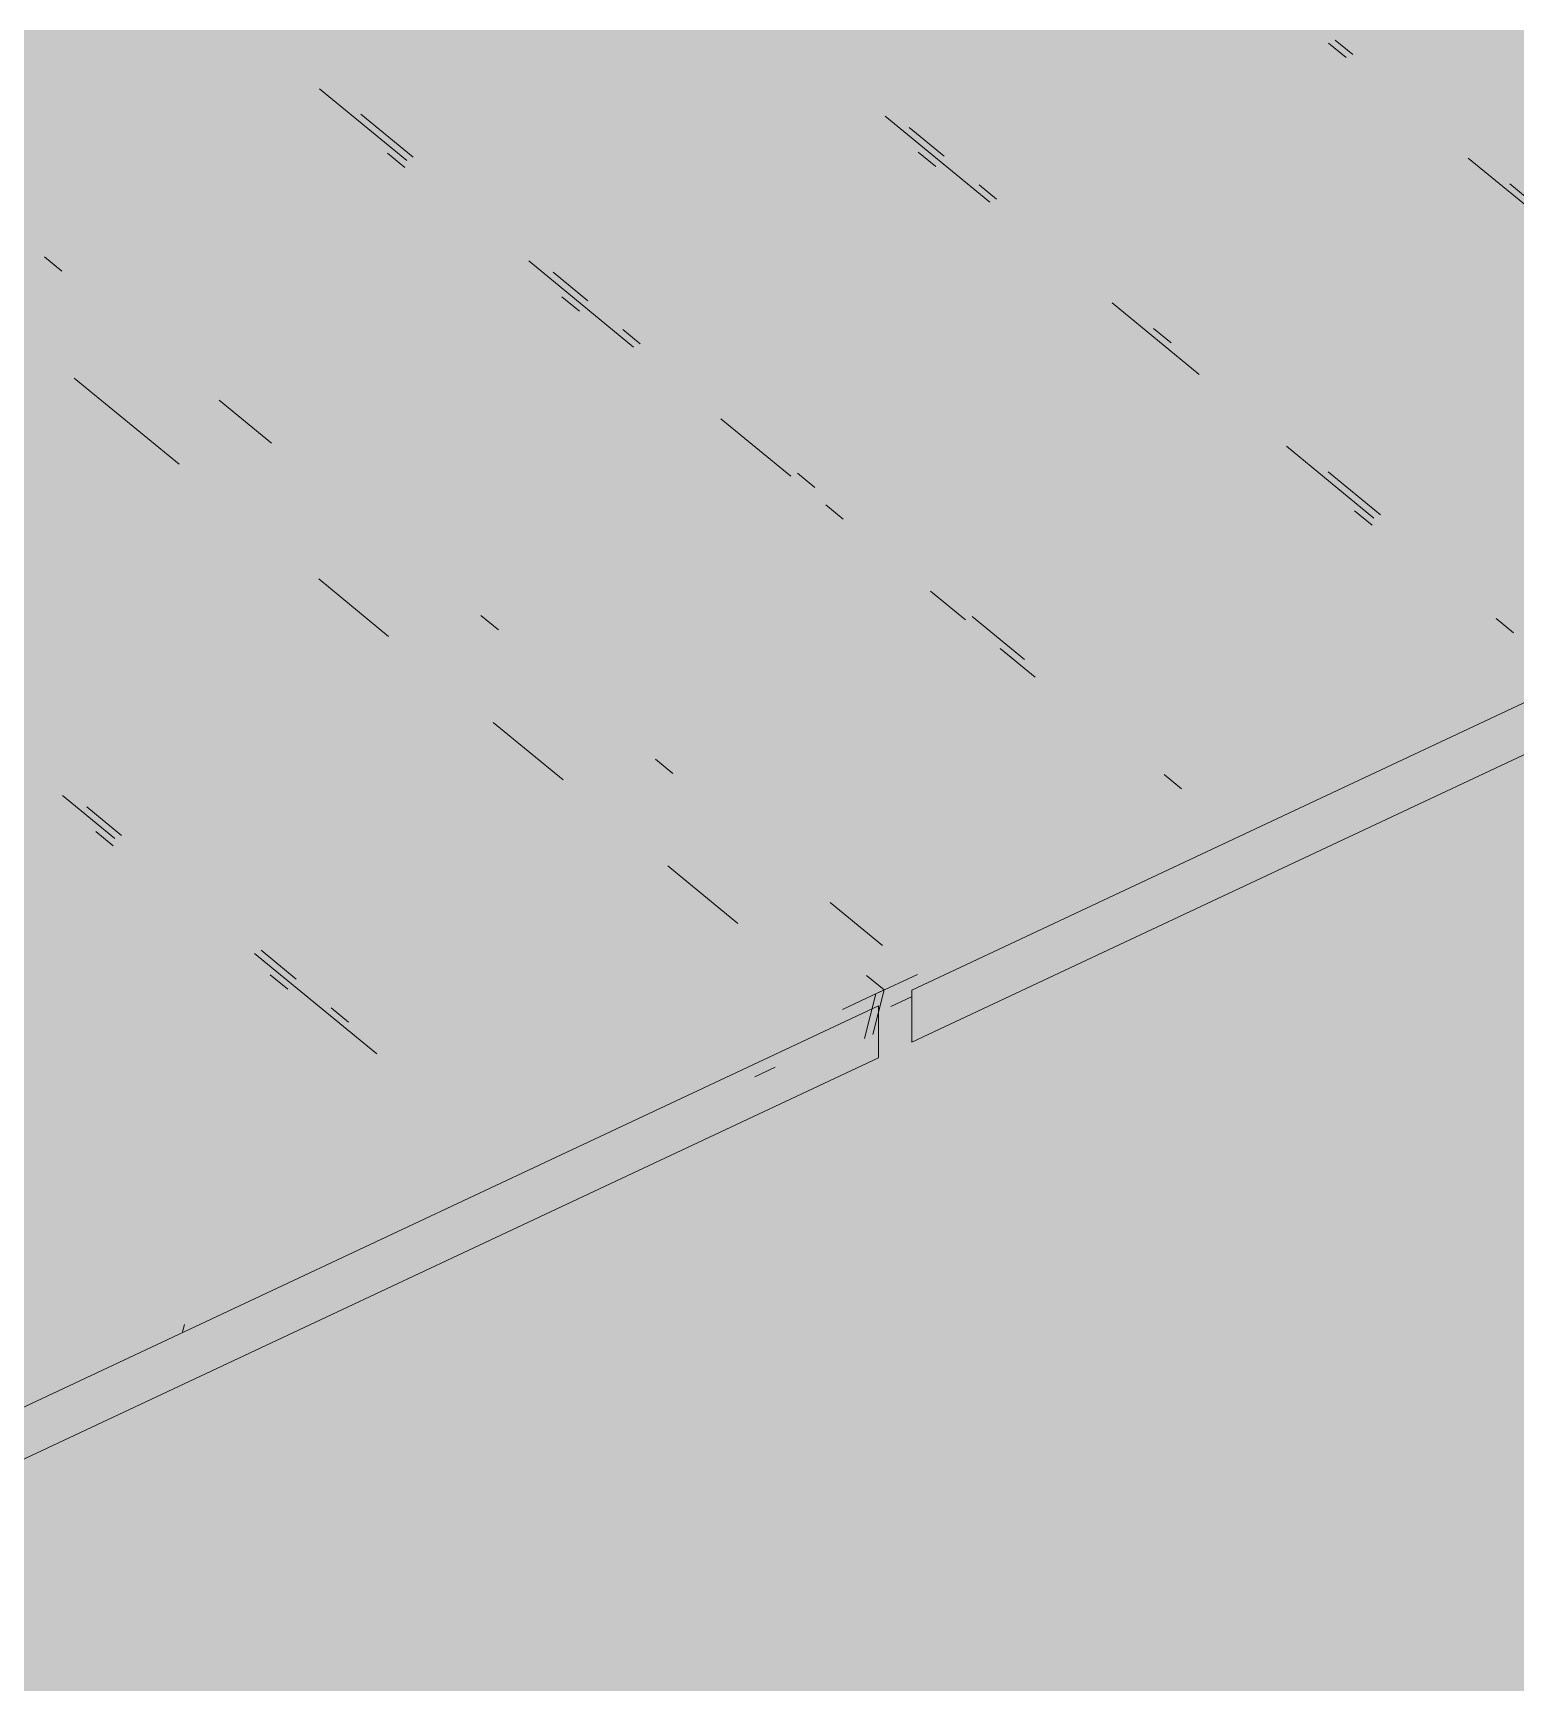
# Model space of a CAD drawing. Header units: millimetres. Extents: x 5 to 1315, y 5 to 292.
# Drawn here: x 1184.385 to 1187.166, y 82.31 to 85.404 of the extents above; entities that cross this region are included whole.
import ezdxf

# ---------------------------------------------------------------- set-up
doc = ezdxf.new("R2010")
doc.units = ezdxf.units.MM
doc.layers.add('EXISTING', color=7, linetype='Continuous')
doc.layers.add('IMAGES', color=7, linetype='Continuous')

# ---------------------------------------------------------------- blocks, each defined once
blk = doc.blocks.new('SHEET_03')
at = {"layer": 'EXISTING', "color": 250, "lineweight": 9}
for p, q in [((286.0337, 83.6081), (289.848, 85.3988)), ((286.8161, 85.3851), (286.8488, 85.3582)), ((286.8613, 85.364), (286.8286, 85.391)), ((284.9221, 85.2999), (285.086, 85.1653)), ((286.0337, 83.5106), (289.848, 85.3013)), ((285.0984, 85.1711), (285.0002, 85.2519)), ((285.9838, 85.2482), (286.1804, 85.0867)), ((286.0946, 85.1733), (286.029, 85.2272)), ((285.0826, 85.1519), (285.0498, 85.1788)), ((286.0787, 85.154), (286.0459, 85.181)), ((287.0782, 85.1696), (287.242, 85.035)), ((286.1928, 85.0925), (286.1601, 85.1194)), ((287.1889, 85.0947), (287.1562, 85.1216)), ((284.4389, 84.9577), (284.4061, 84.9846)), ((285.3153, 84.9767), (285.5119, 84.8151)), ((285.4261, 84.9018), (285.3606, 84.9557)), ((285.4102, 84.8825), (285.3774, 84.9095)), ((286.4097, 84.8981), (286.5735, 84.7635)), ((286.5205, 84.8232), (286.4877, 84.8501)), ((285.5244, 84.821), (285.4916, 84.8479)), ((284.4622, 84.757), (284.6588, 84.5954)), ((284.8321, 84.6345), (284.7338, 84.7153)), ((285.6757, 84.6805), (285.8068, 84.5727)), ((286.7373, 84.6288), (286.9012, 84.4941)), ((285.852, 84.5517), (285.8192, 84.5786)), ((286.9136, 84.5), (286.8153, 84.5808)), ((285.8723, 84.5189), (285.905, 84.4919)), ((286.8978, 84.4807), (286.865, 84.5076)), ((284.9209, 84.38), (285.052, 84.2722)), ((286.0689, 84.3573), (286.1344, 84.3034)), ((285.258, 84.2843), (285.2252, 84.3113)), ((286.2452, 84.2285), (286.1469, 84.3093)), ((287.1305, 84.3056), (287.1633, 84.2787)), ((286.1999, 84.2495), (286.2654, 84.1957)), ((286.2418, 84.2151), (286.209, 84.242)), ((285.2485, 84.1106), (285.3796, 84.0029)), ((285.5856, 84.015), (285.5529, 84.0419)), ((286.54, 83.9861), (286.5073, 84.013)), ((284.4401, 83.9735), (284.5384, 83.8927)), ((284.5509, 83.8985), (284.4854, 83.9524)), ((284.535, 83.8793), (284.5023, 83.9062)), ((285.5762, 83.8413), (285.7072, 83.7336)), ((285.9788, 83.6918), (285.8805, 83.7726)), ((284.8005, 83.6772), (285.0299, 83.4887)), ((284.8785, 83.6292), (284.813, 83.6831)), ((284.8627, 83.6099), (284.8299, 83.6369)), ((285.9819, 83.6086), (285.9491, 83.6356)), ((286.0443, 83.6379), (285.9663, 83.6013)), ((285.9819, 83.6086), (285.9038, 83.572)), ((285.9663, 83.6013), (285.945, 83.5175)), ((285.9607, 83.5248), (285.9819, 83.6086)), ((285.9947, 83.5777), (286.0332, 83.5958)), ((286.0337, 83.5106), (286.0337, 83.6081)), ((282.157, 81.7881), (285.9713, 83.5788)), ((284.9768, 83.5484), (284.9441, 83.5753)), ((285.9713, 83.5788), (285.9713, 83.4813)), ((283.3514, 82.2514), (285.9713, 83.4813)), ((285.7391, 83.4456), (285.7776, 83.4637)), ((284.6654, 82.9672), (284.6688, 82.9806))]:
    blk.add_line(p, q, dxfattribs=at)
at = {"layer": 'IMAGES', "color": 7}
for points in [[(284.1309, 85.3137), (284.7091, 85.3137), (284.1309, 85.4101), (284.7091, 85.4101)], [(284.7091, 85.3137), (284.8055, 85.3137), (284.7091, 85.4101), (284.8055, 85.4101)], [(284.8055, 85.3137), (284.9982, 85.3137), (284.8055, 85.4101), (284.9982, 85.4101)], [(284.9982, 85.3137), (285.0945, 85.3137), (284.9982, 85.4101), (285.0945, 85.4101)], [(285.0945, 85.3137), (285.5764, 85.3137), (285.0945, 85.4101), (285.5764, 85.4101)], [(285.5764, 85.3137), (285.6727, 85.3137), (285.5764, 85.4101), (285.6727, 85.4101)], [(285.6727, 85.3137), (285.7691, 85.3137), (285.6727, 85.4101), (285.7691, 85.4101)], [(285.7691, 85.3137), (285.8655, 85.3137), (285.7691, 85.4101), (285.8655, 85.4101)], [(285.8655, 85.3137), (285.9618, 85.3137), (285.8655, 85.4101), (285.9618, 85.4101)], [(285.9618, 85.3137), (286.0582, 85.3137), (285.9618, 85.4101), (286.0582, 85.4101)], [(286.0582, 85.3137), (286.1545, 85.3137), (286.0582, 85.4101), (286.1545, 85.4101)], [(286.1545, 85.3137), (286.7327, 85.3137), (286.1545, 85.4101), (286.7327, 85.4101)], [(286.7327, 85.3137), (286.9255, 85.3137), (286.7327, 85.4101), (286.9255, 85.4101)], [(286.9255, 85.3137), (287.0218, 85.3137), (286.9255, 85.4101), (287.0218, 85.4101)], [(287.0218, 85.3137), (287.1182, 85.3137), (287.0218, 85.4101), (287.1182, 85.4101)], [(287.1182, 85.3137), (287.6, 85.3137), (287.1182, 85.4101), (287.6, 85.4101)], [(284.2273, 85.2173), (284.7091, 85.2173), (284.2273, 85.3137), (284.7091, 85.3137)], [(284.7091, 85.2173), (284.8055, 85.2173), (284.7091, 85.3137), (284.8055, 85.3137)], [(284.8055, 85.2173), (284.9018, 85.2173), (284.8055, 85.3137), (284.9018, 85.3137)], [(284.9018, 85.2173), (285.0945, 85.2173), (284.9018, 85.3137), (285.0945, 85.3137)], [(285.0945, 85.2173), (285.1909, 85.2173), (285.0945, 85.3137), (285.1909, 85.3137)], [(285.1909, 85.2173), (285.6727, 85.2173), (285.1909, 85.3137), (285.6727, 85.3137)], [(285.6727, 85.2173), (285.7691, 85.2173), (285.6727, 85.3137), (285.7691, 85.3137)], [(285.7691, 85.2173), (285.8655, 85.2173), (285.7691, 85.3137), (285.8655, 85.3137)], [(285.8655, 85.2173), (285.9618, 85.2173), (285.8655, 85.3137), (285.9618, 85.3137)], [(285.9618, 85.2173), (286.0582, 85.2173), (285.9618, 85.3137), (286.0582, 85.3137)], [(286.0582, 85.2173), (286.1545, 85.2173), (286.0582, 85.3137), (286.1545, 85.3137)], [(286.1545, 85.2173), (286.2509, 85.2173), (286.1545, 85.3137), (286.2509, 85.3137)], [(286.2509, 85.2173), (286.7327, 85.2173), (286.2509, 85.3137), (286.7327, 85.3137)], [(286.7327, 85.2173), (286.8291, 85.2173), (286.7327, 85.3137), (286.8291, 85.3137)], [(286.8291, 85.2173), (286.9255, 85.2173), (286.8291, 85.3137), (286.9255, 85.3137)], [(286.9255, 85.2173), (287.0218, 85.2173), (286.9255, 85.3137), (287.0218, 85.3137)], [(287.0218, 85.2173), (287.1182, 85.2173), (287.0218, 85.3137), (287.1182, 85.3137)], [(287.1182, 85.2173), (287.2145, 85.2173), (287.1182, 85.3137), (287.2145, 85.3137)], [(284.3236, 85.1208), (284.42, 85.1208), (284.3236, 85.2173), (284.42, 85.2173)], [(284.42, 85.1208), (284.8055, 85.1208), (284.42, 85.2173), (284.8055, 85.2173)], [(284.8055, 85.1208), (284.9018, 85.1208), (284.8055, 85.2173), (284.9018, 85.2173)], [(284.9018, 85.1208), (284.9982, 85.1208), (284.9018, 85.2173), (284.9982, 85.2173)], [(284.9982, 85.1208), (285.1909, 85.1208), (284.9982, 85.2173), (285.1909, 85.2173)], [(285.1909, 85.1208), (285.8655, 85.1208), (285.1909, 85.2173), (285.8655, 85.2173)], [(285.8655, 85.1208), (285.9618, 85.1208), (285.8655, 85.2173), (285.9618, 85.2173)], [(285.9618, 85.1208), (286.1545, 85.1208), (285.9618, 85.2173), (286.1545, 85.2173)], [(286.1545, 85.1208), (286.2509, 85.1208), (286.1545, 85.2173), (286.2509, 85.2173)], [(286.2509, 85.1208), (286.3473, 85.1208), (286.2509, 85.2173), (286.3473, 85.2173)], [(286.3473, 85.1208), (286.8291, 85.1208), (286.3473, 85.2173), (286.8291, 85.2173)], [(286.8291, 85.1208), (286.9255, 85.1208), (286.8291, 85.2173), (286.9255, 85.2173)], [(286.9255, 85.1208), (287.0218, 85.1208), (286.9255, 85.2173), (287.0218, 85.2173)], [(287.0218, 85.1208), (287.2145, 85.1208), (287.0218, 85.2173), (287.2145, 85.2173)], [(284.3236, 85.0244), (284.42, 85.0244), (284.3236, 85.1208), (284.42, 85.1208)], [(284.42, 85.0244), (284.5164, 85.0244), (284.42, 85.1208), (284.5164, 85.1208)], [(284.5164, 85.0244), (284.9018, 85.0244), (284.5164, 85.1208), (284.9018, 85.1208)], [(284.9018, 85.0244), (284.9982, 85.0244), (284.9018, 85.1208), (284.9982, 85.1208)], [(284.9982, 85.0244), (285.0945, 85.0244), (284.9982, 85.1208), (285.0945, 85.1208)], [(285.0945, 85.0244), (285.1909, 85.0244), (285.0945, 85.1208), (285.1909, 85.1208)], [(285.1909, 85.0244), (285.2873, 85.0244), (285.1909, 85.1208), (285.2873, 85.1208)], [(285.2873, 85.0244), (285.3836, 85.0244), (285.2873, 85.1208), (285.3836, 85.1208)], [(285.3836, 85.0244), (285.48, 85.0244), (285.3836, 85.1208), (285.48, 85.1208)], [(285.48, 85.0244), (285.9618, 85.0244), (285.48, 85.1208), (285.9618, 85.1208)], [(285.9618, 85.0244), (286.0582, 85.0244), (285.9618, 85.1208), (286.0582, 85.1208)], [(286.0582, 85.0244), (286.2509, 85.0244), (286.0582, 85.1208), (286.2509, 85.1208)], [(286.2509, 85.0244), (286.3473, 85.0244), (286.2509, 85.1208), (286.3473, 85.1208)], [(286.3473, 85.0244), (286.4436, 85.0244), (286.3473, 85.1208), (286.4436, 85.1208)], [(286.4436, 85.0244), (286.9255, 85.0244), (286.4436, 85.1208), (286.9255, 85.1208)], [(286.9255, 85.0244), (287.0218, 85.0244), (286.9255, 85.1208), (287.0218, 85.1208)], [(287.0218, 85.0244), (287.1182, 85.0244), (287.0218, 85.1208), (287.1182, 85.1208)], [(287.1182, 85.0244), (287.3109, 85.0244), (287.1182, 85.1208), (287.3109, 85.1208)], [(284.2273, 84.928), (284.42, 84.928), (284.2273, 85.0244), (284.42, 85.0244)], [(284.42, 84.928), (284.5164, 84.928), (284.42, 85.0244), (284.5164, 85.0244)], [(284.5164, 84.928), (284.6127, 84.928), (284.5164, 85.0244), (284.6127, 85.0244)], [(284.6127, 84.928), (285.0945, 84.928), (284.6127, 85.0244), (285.0945, 85.0244)], [(285.0945, 84.928), (285.1909, 84.928), (285.0945, 85.0244), (285.1909, 85.0244)], [(285.1909, 84.928), (285.2873, 84.928), (285.1909, 85.0244), (285.2873, 85.0244)], [(285.2873, 84.928), (285.3836, 84.928), (285.2873, 85.0244), (285.3836, 85.0244)], [(285.3836, 84.928), (285.48, 84.928), (285.3836, 85.0244), (285.48, 85.0244)], [(285.48, 84.928), (285.5764, 84.928), (285.48, 85.0244), (285.5764, 85.0244)], [(285.5764, 84.928), (286.0582, 84.928), (285.5764, 85.0244), (286.0582, 85.0244)], [(286.0582, 84.928), (286.1545, 84.928), (286.0582, 85.0244), (286.1545, 85.0244)], [(286.1545, 84.8316), (286.2509, 84.8316), (286.1545, 85.0244), (286.2509, 85.0244)], [(286.2509, 84.928), (286.3473, 84.928), (286.2509, 85.0244), (286.3473, 85.0244)], [(286.3473, 84.928), (286.4436, 84.928), (286.3473, 85.0244), (286.4436, 85.0244)], [(286.4436, 84.928), (286.54, 84.928), (286.4436, 85.0244), (286.54, 85.0244)], [(286.54, 84.928), (287.0218, 84.928), (286.54, 85.0244), (287.0218, 85.0244)], [(287.0218, 84.928), (287.1182, 84.928), (287.0218, 85.0244), (287.1182, 85.0244)], [(287.1182, 84.928), (287.2145, 84.928), (287.1182, 85.0244), (287.2145, 85.0244)], [(284.3236, 84.8316), (284.42, 84.8316), (284.3236, 84.928), (284.42, 84.928)], [(284.42, 84.8316), (284.6127, 84.8316), (284.42, 84.928), (284.6127, 84.928)], [(284.6127, 84.8316), (284.7091, 84.8316), (284.6127, 84.928), (284.7091, 84.928)], [(284.7091, 84.8316), (285.1909, 84.8316), (284.7091, 84.928), (285.1909, 84.928)], [(285.1909, 84.8316), (285.2873, 84.8316), (285.1909, 84.928), (285.2873, 84.928)], [(285.2873, 84.8316), (285.3836, 84.8316), (285.2873, 84.928), (285.3836, 84.928)], [(285.3836, 84.8316), (285.5764, 84.8316), (285.3836, 84.928), (285.5764, 84.928)], [(285.5764, 84.8316), (285.6727, 84.8316), (285.5764, 84.928), (285.6727, 84.928)], [(285.6727, 84.8316), (286.1545, 84.8316), (285.6727, 84.928), (286.1545, 84.928)], [(286.2509, 84.8316), (286.3473, 84.8316), (286.2509, 84.928), (286.3473, 84.928)], [(286.3473, 84.8316), (286.54, 84.8316), (286.3473, 84.928), (286.54, 84.928)], [(286.54, 84.8316), (287.2145, 84.8316), (286.54, 84.928), (287.2145, 84.928)], [(284.3236, 84.7352), (284.42, 84.7352), (284.3236, 84.8316), (284.42, 84.8316)], [(284.42, 84.7352), (284.5164, 84.7352), (284.42, 84.8316), (284.5164, 84.8316)], [(284.5164, 84.7352), (284.6127, 84.7352), (284.5164, 84.8316), (284.6127, 84.8316)], [(284.6127, 84.7352), (284.7091, 84.7352), (284.6127, 84.8316), (284.7091, 84.8316)], [(284.7091, 84.7352), (284.8055, 84.7352), (284.7091, 84.8316), (284.8055, 84.8316)], [(284.8055, 84.7352), (284.9018, 84.7352), (284.8055, 84.8316), (284.9018, 84.8316)], [(284.9018, 84.7352), (285.2873, 84.7352), (284.9018, 84.8316), (285.2873, 84.8316)], [(285.2873, 84.7352), (285.3836, 84.7352), (285.2873, 84.8316), (285.3836, 84.8316)], [(285.3836, 84.7352), (285.48, 84.7352), (285.3836, 84.8316), (285.48, 84.8316)], [(285.48, 84.7352), (285.5764, 84.7352), (285.48, 84.8316), (285.5764, 84.8316)], [(285.5764, 84.7352), (285.6727, 84.7352), (285.5764, 84.8316), (285.6727, 84.8316)], [(285.6727, 84.7352), (285.7691, 84.7352), (285.6727, 84.8316), (285.7691, 84.8316)], [(285.7691, 84.7352), (286.2509, 84.7352), (285.7691, 84.8316), (286.2509, 84.8316)], [(286.2509, 84.7352), (286.3473, 84.7352), (286.2509, 84.8316), (286.3473, 84.8316)], [(286.3473, 84.7352), (286.4436, 84.7352), (286.3473, 84.8316), (286.4436, 84.8316)], [(286.4436, 84.7352), (286.6364, 84.7352), (286.4436, 84.8316), (286.6364, 84.8316)], [(286.6364, 84.7352), (286.7327, 84.7352), (286.6364, 84.8316), (286.7327, 84.8316)], [(286.7327, 84.7352), (286.8291, 84.7352), (286.7327, 84.8316), (286.8291, 84.8316)], [(286.8291, 84.7352), (287.3109, 84.7352), (286.8291, 84.8316), (287.3109, 84.8316)], [(284.3236, 84.6388), (284.42, 84.6388), (284.3236, 84.7352), (284.42, 84.7352)], [(284.42, 84.6388), (284.5164, 84.6388), (284.42, 84.7352), (284.5164, 84.7352)], [(284.5164, 84.6388), (284.6127, 84.6388), (284.5164, 84.7352), (284.6127, 84.7352)], [(284.6127, 84.6388), (284.7091, 84.6388), (284.6127, 84.7352), (284.7091, 84.7352)], [(284.7091, 84.6388), (284.8055, 84.6388), (284.7091, 84.7352), (284.8055, 84.7352)], [(284.8055, 84.6388), (284.9018, 84.6388), (284.8055, 84.7352), (284.9018, 84.7352)], [(284.9018, 84.6388), (284.9982, 84.6388), (284.9018, 84.7352), (284.9982, 84.7352)], [(284.9982, 84.6388), (285.3836, 84.6388), (284.9982, 84.7352), (285.3836, 84.7352)], [(285.3836, 84.6388), (285.48, 84.6388), (285.3836, 84.7352), (285.48, 84.7352)], [(285.48, 84.6388), (285.5764, 84.6388), (285.48, 84.7352), (285.5764, 84.7352)], [(285.5764, 84.6388), (285.7691, 84.6388), (285.5764, 84.7352), (285.7691, 84.7352)], [(285.7691, 84.6388), (285.8655, 84.6388), (285.7691, 84.7352), (285.8655, 84.7352)], [(285.8655, 84.6388), (285.9618, 84.6388), (285.8655, 84.7352), (285.9618, 84.7352)], [(285.9618, 84.6388), (286.4436, 84.6388), (285.9618, 84.7352), (286.4436, 84.7352)], [(286.4436, 84.6388), (286.54, 84.6388), (286.4436, 84.7352), (286.54, 84.7352)], [(286.54, 84.6388), (286.6364, 84.6388), (286.54, 84.7352), (286.6364, 84.7352)], [(286.6364, 84.6388), (286.8291, 84.6388), (286.6364, 84.7352), (286.8291, 84.7352)], [(286.8291, 84.6388), (286.9255, 84.6388), (286.8291, 84.7352), (286.9255, 84.7352)], [(286.9255, 84.6388), (287.4073, 84.6388), (286.9255, 84.7352), (287.4073, 84.7352)], [(283.9382, 84.5424), (284.42, 84.5424), (283.9382, 84.6388), (284.42, 84.6388)], [(284.42, 84.5424), (284.5164, 84.5424), (284.42, 84.6388), (284.5164, 84.6388)], [(284.5164, 84.5424), (284.6127, 84.5424), (284.5164, 84.6388), (284.6127, 84.6388)], [(284.6127, 84.446), (284.7091, 84.446), (284.6127, 84.6388), (284.7091, 84.6388)], [(284.7091, 84.5424), (284.8055, 84.5424), (284.7091, 84.6388), (284.8055, 84.6388)], [(284.8055, 84.5424), (284.9018, 84.5424), (284.8055, 84.6388), (284.9018, 84.6388)], [(284.9018, 84.5424), (284.9982, 84.5424), (284.9018, 84.6388), (284.9982, 84.6388)], [(284.9982, 84.5424), (285.0945, 84.5424), (284.9982, 84.6388), (285.0945, 84.6388)], [(285.0945, 84.5424), (285.5764, 84.5424), (285.0945, 84.6388), (285.5764, 84.6388)], [(285.5764, 84.5424), (285.6727, 84.5424), (285.5764, 84.6388), (285.6727, 84.6388)], [(285.6727, 84.5424), (285.8655, 84.5424), (285.6727, 84.6388), (285.8655, 84.6388)], [(285.8655, 84.5424), (285.9618, 84.5424), (285.8655, 84.6388), (285.9618, 84.6388)], [(285.9618, 84.5424), (286.0582, 84.5424), (285.9618, 84.6388), (286.0582, 84.6388)], [(286.0582, 84.5424), (286.54, 84.5424), (286.0582, 84.6388), (286.54, 84.6388)], [(286.54, 84.5424), (286.6364, 84.5424), (286.54, 84.6388), (286.6364, 84.6388)], [(286.6364, 84.5424), (286.7327, 84.5424), (286.6364, 84.6388), (286.7327, 84.6388)], [(286.7327, 84.5424), (286.9255, 84.5424), (286.7327, 84.6388), (286.9255, 84.6388)], [(286.9255, 84.5424), (287.0218, 84.5424), (286.9255, 84.6388), (287.0218, 84.6388)], [(287.0218, 84.5424), (287.5036, 84.5424), (287.0218, 84.6388), (287.5036, 84.6388)], [(284.1309, 84.446), (284.5164, 84.446), (284.1309, 84.5424), (284.5164, 84.5424)], [(284.5164, 84.446), (284.6127, 84.446), (284.5164, 84.5424), (284.6127, 84.5424)], [(284.7091, 84.446), (284.9982, 84.446), (284.7091, 84.5424), (284.9982, 84.5424)], [(284.9982, 84.446), (285.0945, 84.446), (284.9982, 84.5424), (285.0945, 84.5424)], [(285.0945, 84.446), (285.1909, 84.446), (285.0945, 84.5424), (285.1909, 84.5424)], [(285.1909, 84.446), (285.2873, 84.446), (285.1909, 84.5424), (285.2873, 84.5424)], [(285.2873, 84.446), (285.6727, 84.446), (285.2873, 84.5424), (285.6727, 84.5424)], [(285.6727, 84.446), (285.7691, 84.446), (285.6727, 84.5424), (285.7691, 84.5424)], [(285.7691, 84.446), (285.9618, 84.446), (285.7691, 84.5424), (285.9618, 84.5424)], [(285.9618, 84.446), (286.1545, 84.446), (285.9618, 84.5424), (286.1545, 84.5424)], [(286.1545, 84.446), (286.6364, 84.446), (286.1545, 84.5424), (286.6364, 84.5424)], [(286.6364, 84.446), (286.7327, 84.446), (286.6364, 84.5424), (286.7327, 84.5424)], [(286.7327, 84.446), (286.8291, 84.446), (286.7327, 84.5424), (286.8291, 84.5424)], [(286.8291, 84.446), (287.0218, 84.446), (286.8291, 84.5424), (287.0218, 84.5424)], [(287.0218, 84.446), (287.1182, 84.446), (287.0218, 84.5424), (287.1182, 84.5424)], [(287.1182, 84.446), (287.4073, 84.446), (287.1182, 84.5424), (287.4073, 84.5424)], [(284.2273, 84.3496), (284.7091, 84.3496), (284.2273, 84.446), (284.7091, 84.446)], [(284.7091, 84.3496), (284.8055, 84.3496), (284.7091, 84.446), (284.8055, 84.446)], [(284.8055, 84.3496), (284.9018, 84.3496), (284.8055, 84.446), (284.9018, 84.446)], [(284.9018, 84.3496), (284.9982, 84.3496), (284.9018, 84.446), (284.9982, 84.446)], [(284.9982, 84.3496), (285.1909, 84.3496), (284.9982, 84.446), (285.1909, 84.446)], [(285.1909, 84.3496), (285.2873, 84.3496), (285.1909, 84.446), (285.2873, 84.446)], [(285.2873, 84.3496), (285.3836, 84.3496), (285.2873, 84.446), (285.3836, 84.446)], [(285.3836, 84.3496), (285.9618, 84.3496), (285.3836, 84.446), (285.9618, 84.446)], [(285.9618, 84.3496), (286.0582, 84.3496), (285.9618, 84.446), (286.0582, 84.446)], [(286.0582, 84.3496), (286.1545, 84.3496), (286.0582, 84.446), (286.1545, 84.446)], [(286.1545, 84.3496), (286.7327, 84.3496), (286.1545, 84.446), (286.7327, 84.446)], [(286.7327, 84.3496), (286.8291, 84.3496), (286.7327, 84.446), (286.8291, 84.446)], [(286.8291, 84.3496), (286.9255, 84.3496), (286.8291, 84.446), (286.9255, 84.446)], [(286.9255, 84.3496), (287.0218, 84.3496), (286.9255, 84.446), (287.0218, 84.446)], [(287.0218, 84.3496), (287.1182, 84.3496), (287.0218, 84.446), (287.1182, 84.446)], [(287.1182, 84.3496), (287.2145, 84.3496), (287.1182, 84.446), (287.2145, 84.446)], [(284.3236, 84.2532), (284.8055, 84.2532), (284.3236, 84.3496), (284.8055, 84.3496)], [(284.8055, 84.2532), (284.9018, 84.2532), (284.8055, 84.3496), (284.9018, 84.3496)], [(284.9018, 84.2532), (284.9982, 84.2532), (284.9018, 84.3496), (284.9982, 84.3496)], [(284.9982, 84.2532), (285.0945, 84.2532), (284.9982, 84.3496), (285.0945, 84.3496)], [(285.0945, 84.2532), (285.1909, 84.2532), (285.0945, 84.3496), (285.1909, 84.3496)], [(285.1909, 84.2532), (285.2873, 84.2532), (285.1909, 84.3496), (285.2873, 84.3496)], [(285.2873, 84.2532), (285.3836, 84.2532), (285.2873, 84.3496), (285.3836, 84.3496)], [(285.3836, 84.2532), (285.48, 84.2532), (285.3836, 84.3496), (285.48, 84.3496)], [(285.48, 84.2532), (285.8655, 84.2532), (285.48, 84.3496), (285.8655, 84.3496)], [(285.8655, 84.2532), (285.9618, 84.2532), (285.8655, 84.3496), (285.9618, 84.3496)], [(285.9618, 84.2532), (286.0582, 84.2532), (285.9618, 84.3496), (286.0582, 84.3496)], [(286.0582, 84.2532), (286.2509, 84.2532), (286.0582, 84.3496), (286.2509, 84.3496)], [(286.2509, 84.2532), (286.3473, 84.2532), (286.2509, 84.3496), (286.3473, 84.3496)], [(286.3473, 84.2532), (286.9255, 84.2532), (286.3473, 84.3496), (286.9255, 84.3496)], [(286.9255, 84.2532), (287.0218, 84.2532), (286.9255, 84.3496), (287.0218, 84.3496)], [(287.0218, 84.2532), (287.2145, 84.2532), (287.0218, 84.3496), (287.2145, 84.3496)], [(284.3236, 84.1568), (284.42, 84.1568), (284.3236, 84.2532), (284.42, 84.2532)], [(284.42, 84.1568), (284.9018, 84.1568), (284.42, 84.2532), (284.9018, 84.2532)], [(284.9018, 84.1568), (284.9982, 84.1568), (284.9018, 84.2532), (284.9982, 84.2532)], [(284.9982, 84.1568), (285.0945, 84.1568), (284.9982, 84.2532), (285.0945, 84.2532)], [(285.0945, 84.1568), (285.1909, 84.1568), (285.0945, 84.2532), (285.1909, 84.2532)], [(285.1909, 84.1568), (285.2873, 84.1568), (285.1909, 84.2532), (285.2873, 84.2532)], [(285.2873, 84.1568), (285.3836, 84.1568), (285.2873, 84.2532), (285.3836, 84.2532)], [(285.3836, 84.1568), (285.48, 84.1568), (285.3836, 84.2532), (285.48, 84.2532)], [(285.48, 84.1568), (285.5764, 84.1568), (285.48, 84.2532), (285.5764, 84.2532)], [(285.5764, 84.1568), (285.6727, 84.1568), (285.5764, 84.2532), (285.6727, 84.2532)], [(285.6727, 84.1568), (286.1545, 84.1568), (285.6727, 84.2532), (286.1545, 84.2532)], [(286.1545, 84.1568), (286.2509, 84.1568), (286.1545, 84.2532), (286.2509, 84.2532)], [(286.2509, 84.1568), (286.3473, 84.1568), (286.2509, 84.2532), (286.3473, 84.2532)], [(286.3473, 84.1568), (286.4436, 84.1568), (286.3473, 84.2532), (286.4436, 84.2532)], [(286.4436, 84.1568), (286.54, 84.1568), (286.4436, 84.2532), (286.54, 84.2532)], [(286.54, 84.1568), (286.8291, 84.1568), (286.54, 84.2532), (286.8291, 84.2532)], [(286.8291, 84.1568), (286.9255, 84.1568), (286.8291, 84.2532), (286.9255, 84.2532)], [(286.9255, 84.1568), (287.0218, 84.1568), (286.9255, 84.2532), (287.0218, 84.2532)], [(287.0218, 84.1568), (287.1182, 84.1568), (287.0218, 84.2532), (287.1182, 84.2532)], [(287.1182, 84.0604), (287.2145, 84.0604), (287.1182, 84.2532), (287.2145, 84.2532)], [(284.3236, 84.0604), (284.42, 84.0604), (284.3236, 84.1568), (284.42, 84.1568)], [(284.42, 84.0604), (284.5164, 84.0604), (284.42, 84.1568), (284.5164, 84.1568)], [(284.5164, 84.0604), (284.9982, 84.0604), (284.5164, 84.1568), (284.9982, 84.1568)], [(284.9982, 84.0604), (285.0945, 84.0604), (284.9982, 84.1568), (285.0945, 84.1568)], [(285.0945, 84.0604), (285.1909, 84.0604), (285.0945, 84.1568), (285.1909, 84.1568)], [(285.1909, 84.0604), (285.3836, 84.0604), (285.1909, 84.1568), (285.3836, 84.1568)], [(285.3836, 84.0604), (285.48, 84.0604), (285.3836, 84.1568), (285.48, 84.1568)], [(285.48, 84.0604), (285.5764, 84.0604), (285.48, 84.1568), (285.5764, 84.1568)], [(285.5764, 84.0604), (285.7691, 84.0604), (285.5764, 84.1568), (285.7691, 84.1568)], [(285.7691, 84.0604), (286.1545, 84.0604), (285.7691, 84.1568), (286.1545, 84.1568)], [(286.1545, 84.0604), (286.2509, 84.0604), (286.1545, 84.1568), (286.2509, 84.1568)], [(286.2509, 84.0604), (286.3473, 84.0604), (286.2509, 84.1568), (286.3473, 84.1568)], [(286.3473, 84.0604), (286.4436, 84.0604), (286.3473, 84.1568), (286.4436, 84.1568)], [(286.4436, 84.0604), (286.8291, 84.0604), (286.4436, 84.1568), (286.8291, 84.1568)], [(286.8291, 84.0604), (286.9255, 84.0604), (286.8291, 84.1568), (286.9255, 84.1568)], [(286.9255, 84.0604), (287.1182, 84.0604), (286.9255, 84.1568), (287.1182, 84.1568)], [(284.3236, 83.964), (284.42, 83.964), (284.3236, 84.0604), (284.42, 84.0604)], [(284.42, 83.964), (284.5164, 83.964), (284.42, 84.0604), (284.5164, 84.0604)], [(284.5164, 83.964), (284.6127, 83.964), (284.5164, 84.0604), (284.6127, 84.0604)], [(284.6127, 83.964), (285.0945, 83.964), (284.6127, 84.0604), (285.0945, 84.0604)], [(285.0945, 83.964), (285.1909, 83.964), (285.0945, 84.0604), (285.1909, 84.0604)], [(285.1909, 83.964), (285.2873, 83.964), (285.1909, 84.0604), (285.2873, 84.0604)], [(285.2873, 83.964), (285.3836, 83.964), (285.2873, 84.0604), (285.3836, 84.0604)], [(285.3836, 83.964), (285.5764, 83.964), (285.3836, 84.0604), (285.5764, 84.0604)], [(285.5764, 83.964), (285.6727, 83.964), (285.5764, 84.0604), (285.6727, 84.0604)], [(285.6727, 83.964), (285.7691, 83.964), (285.6727, 84.0604), (285.7691, 84.0604)], [(285.7691, 83.964), (285.8655, 83.964), (285.7691, 84.0604), (285.8655, 84.0604)], [(285.8655, 83.964), (286.2509, 83.964), (285.8655, 84.0604), (286.2509, 84.0604)], [(286.2509, 83.964), (286.4436, 83.964), (286.2509, 84.0604), (286.4436, 84.0604)], [(286.4436, 83.964), (286.54, 83.964), (286.4436, 84.0604), (286.54, 84.0604)], [(286.54, 83.964), (286.6364, 83.964), (286.54, 84.0604), (286.6364, 84.0604)], [(286.6364, 83.964), (286.7327, 83.964), (286.6364, 84.0604), (286.7327, 84.0604)], [(286.7327, 83.964), (286.8291, 83.964), (286.7327, 84.0604), (286.8291, 84.0604)], [(286.8291, 83.964), (286.9255, 83.964), (286.8291, 84.0604), (286.9255, 84.0604)], [(286.9255, 83.964), (287.0218, 83.964), (286.9255, 84.0604), (287.0218, 84.0604)], [(287.0218, 83.964), (287.1182, 83.964), (287.0218, 84.0604), (287.1182, 84.0604)], [(287.1182, 83.964), (287.2145, 83.964), (287.1182, 84.0604), (287.2145, 84.0604)], [(283.7455, 83.8676), (284.42, 83.8676), (283.7455, 83.964), (284.42, 83.964)], [(284.42, 83.8676), (284.6127, 83.8676), (284.42, 83.964), (284.6127, 83.964)], [(284.6127, 83.8676), (284.7091, 83.8676), (284.6127, 83.964), (284.7091, 83.964)], [(284.7091, 83.8676), (285.1909, 83.8676), (284.7091, 83.964), (285.1909, 83.964)], [(285.1909, 83.8676), (285.2873, 83.8676), (285.1909, 83.964), (285.2873, 83.964)], [(285.2873, 83.8676), (285.3836, 83.8676), (285.2873, 83.964), (285.3836, 83.964)], [(285.3836, 83.8676), (285.48, 83.8676), (285.3836, 83.964), (285.48, 83.964)], [(285.48, 83.8676), (285.5764, 83.8676), (285.48, 83.964), (285.5764, 83.964)], [(285.5764, 83.8676), (285.6727, 83.8676), (285.5764, 83.964), (285.6727, 83.964)], [(285.6727, 83.8676), (285.7691, 83.8676), (285.6727, 83.964), (285.7691, 83.964)], [(285.7691, 83.8676), (285.8655, 83.8676), (285.7691, 83.964), (285.8655, 83.964)], [(285.8655, 83.8676), (285.9618, 83.8676), (285.8655, 83.964), (285.9618, 83.964)], [(285.9618, 83.8676), (286.1545, 83.8676), (285.9618, 83.964), (286.1545, 83.964)], [(286.1545, 83.8676), (286.2509, 83.8676), (286.1545, 83.964), (286.2509, 83.964)], [(286.2509, 83.8676), (286.3473, 83.8676), (286.2509, 83.964), (286.3473, 83.964)], [(286.3473, 83.8676), (286.4436, 83.8676), (286.3473, 83.964), (286.4436, 83.964)], [(286.4436, 83.8676), (286.54, 83.8676), (286.4436, 83.964), (286.54, 83.964)], [(286.54, 83.8676), (286.7327, 83.8676), (286.54, 83.964), (286.7327, 83.964)], [(286.7327, 83.8676), (286.8291, 83.8676), (286.7327, 83.964), (286.8291, 83.964)], [(286.8291, 83.8676), (286.9255, 83.8676), (286.8291, 83.964), (286.9255, 83.964)], [(286.9255, 83.8676), (287.0218, 83.8676), (286.9255, 83.964), (287.0218, 83.964)], [(287.0218, 83.8676), (287.1182, 83.8676), (287.0218, 83.964), (287.1182, 83.964)], [(287.1182, 83.8676), (287.2145, 83.8676), (287.1182, 83.964), (287.2145, 83.964)], [(283.9382, 83.7712), (284.42, 83.7712), (283.9382, 83.8676), (284.42, 83.8676)], [(284.42, 83.7712), (284.5164, 83.7712), (284.42, 83.8676), (284.5164, 83.8676)], [(284.5164, 83.7712), (284.6127, 83.7712), (284.5164, 83.8676), (284.6127, 83.8676)], [(284.6127, 83.7712), (284.7091, 83.7712), (284.6127, 83.8676), (284.7091, 83.8676)], [(284.7091, 83.7712), (284.8055, 83.7712), (284.7091, 83.8676), (284.8055, 83.8676)], [(284.8055, 83.7712), (284.9018, 83.7712), (284.8055, 83.8676), (284.9018, 83.8676)], [(284.9018, 83.7712), (285.3836, 83.7712), (284.9018, 83.8676), (285.3836, 83.8676)], [(285.3836, 83.7712), (285.48, 83.7712), (285.3836, 83.8676), (285.48, 83.8676)], [(285.48, 83.7712), (285.7691, 83.7712), (285.48, 83.8676), (285.7691, 83.8676)], [(285.7691, 83.7712), (285.8655, 83.7712), (285.7691, 83.8676), (285.8655, 83.8676)], [(285.8655, 83.7712), (285.9618, 83.7712), (285.8655, 83.8676), (285.9618, 83.8676)], [(285.9618, 83.7712), (286.0582, 83.7712), (285.9618, 83.8676), (286.0582, 83.8676)], [(286.0582, 83.7712), (286.1545, 83.7712), (286.0582, 83.8676), (286.1545, 83.8676)], [(286.1545, 83.7712), (286.2509, 83.7712), (286.1545, 83.8676), (286.2509, 83.8676)], [(286.2509, 83.7712), (286.3473, 83.7712), (286.2509, 83.8676), (286.3473, 83.8676)], [(286.3473, 83.7712), (286.4436, 83.7712), (286.3473, 83.8676), (286.4436, 83.8676)], [(286.4436, 83.7712), (286.54, 83.7712), (286.4436, 83.8676), (286.54, 83.8676)], [(286.54, 83.6748), (286.6364, 83.6748), (286.54, 83.8676), (286.6364, 83.8676)], [(286.6364, 83.7712), (286.7327, 83.7712), (286.6364, 83.8676), (286.7327, 83.8676)], [(286.7327, 83.7712), (286.8291, 83.7712), (286.7327, 83.8676), (286.8291, 83.8676)], [(286.8291, 83.7712), (286.9255, 83.7712), (286.8291, 83.8676), (286.9255, 83.8676)], [(286.9255, 83.7712), (287.0218, 83.7712), (286.9255, 83.8676), (287.0218, 83.8676)], [(287.0218, 83.7712), (287.1182, 83.7712), (287.0218, 83.8676), (287.1182, 83.8676)], [(287.1182, 83.7712), (287.9855, 83.7712), (287.1182, 83.8676), (287.9855, 83.8676)], [(284.0345, 83.6748), (284.5164, 83.6748), (284.0345, 83.7712), (284.5164, 83.7712)], [(284.5164, 83.6748), (284.6127, 83.6748), (284.5164, 83.7712), (284.6127, 83.7712)], [(284.6127, 83.6748), (284.7091, 83.6748), (284.6127, 83.7712), (284.7091, 83.7712)], [(284.7091, 83.6748), (284.8055, 83.6748), (284.7091, 83.7712), (284.8055, 83.7712)], [(284.8055, 83.6748), (284.9018, 83.6748), (284.8055, 83.7712), (284.9018, 83.7712)], [(284.9018, 83.6748), (284.9982, 83.6748), (284.9018, 83.7712), (284.9982, 83.7712)], [(284.9982, 83.6748), (285.48, 83.6748), (284.9982, 83.7712), (285.48, 83.7712)], [(285.48, 83.6748), (285.5764, 83.6748), (285.48, 83.7712), (285.5764, 83.7712)], [(285.5764, 83.6748), (285.6727, 83.6748), (285.5764, 83.7712), (285.6727, 83.7712)], [(285.6727, 83.6748), (285.7691, 83.6748), (285.6727, 83.7712), (285.7691, 83.7712)], [(285.7691, 83.6748), (285.8655, 83.6748), (285.7691, 83.7712), (285.8655, 83.7712)], [(285.8655, 83.6748), (285.9618, 83.6748), (285.8655, 83.7712), (285.9618, 83.7712)], [(285.9618, 83.5784), (286.0582, 83.5784), (285.9618, 83.7712), (286.0582, 83.7712)], [(286.0582, 83.5784), (286.1545, 83.5784), (286.0582, 83.7712), (286.1545, 83.7712)], [(286.1545, 83.6748), (286.2509, 83.6748), (286.1545, 83.7712), (286.2509, 83.7712)], [(286.2509, 83.6748), (286.3473, 83.6748), (286.2509, 83.7712), (286.3473, 83.7712)], [(286.3473, 83.6748), (286.54, 83.6748), (286.3473, 83.7712), (286.54, 83.7712)], [(286.6364, 83.6748), (286.7327, 83.6748), (286.6364, 83.7712), (286.7327, 83.7712)], [(286.7327, 83.6748), (286.8291, 83.6748), (286.7327, 83.7712), (286.8291, 83.7712)], [(286.8291, 83.6748), (287.0218, 83.6748), (286.8291, 83.7712), (287.0218, 83.7712)], [(287.0218, 83.6748), (288.0818, 83.6748), (287.0218, 83.7712), (288.0818, 83.7712)], [(284.1309, 83.5784), (284.6127, 83.5784), (284.1309, 83.6748), (284.6127, 83.6748)], [(284.6127, 83.5784), (284.7091, 83.5784), (284.6127, 83.6748), (284.7091, 83.6748)], [(284.7091, 83.5784), (284.9018, 83.5784), (284.7091, 83.6748), (284.9018, 83.6748)], [(284.9018, 83.5784), (284.9982, 83.5784), (284.9018, 83.6748), (284.9982, 83.6748)], [(284.9982, 83.5784), (285.0945, 83.5784), (284.9982, 83.6748), (285.0945, 83.6748)], [(285.0945, 83.5784), (285.5764, 83.5784), (285.0945, 83.6748), (285.5764, 83.6748)], [(285.5764, 83.5784), (285.6727, 83.5784), (285.5764, 83.6748), (285.6727, 83.6748)], [(285.6727, 83.5784), (285.7691, 83.5784), (285.6727, 83.6748), (285.7691, 83.6748)], [(285.7691, 83.5784), (285.9618, 83.5784), (285.7691, 83.6748), (285.9618, 83.6748)], [(286.1545, 83.5784), (286.2509, 83.5784), (286.1545, 83.6748), (286.2509, 83.6748)], [(286.2509, 83.5784), (286.3473, 83.5784), (286.2509, 83.6748), (286.3473, 83.6748)], [(286.3473, 83.5784), (286.54, 83.5784), (286.3473, 83.6748), (286.54, 83.6748)], [(286.54, 83.5784), (286.6364, 83.5784), (286.54, 83.6748), (286.6364, 83.6748)], [(286.6364, 83.5784), (286.7327, 83.5784), (286.6364, 83.6748), (286.7327, 83.6748)], [(286.7327, 83.5784), (288.4673, 83.5784), (286.7327, 83.6748), (288.4673, 83.6748)], [(284.2273, 83.482), (284.7091, 83.482), (284.2273, 83.5784), (284.7091, 83.5784)], [(284.7091, 83.482), (284.9018, 83.482), (284.7091, 83.5784), (284.9018, 83.5784)], [(284.9018, 83.482), (285.0945, 83.482), (284.9018, 83.5784), (285.0945, 83.5784)], [(285.0945, 83.482), (285.1909, 83.482), (285.0945, 83.5784), (285.1909, 83.5784)], [(285.1909, 83.482), (285.2873, 83.482), (285.1909, 83.5784), (285.2873, 83.5784)], [(285.2873, 83.482), (285.3836, 83.482), (285.2873, 83.5784), (285.3836, 83.5784)], [(285.3836, 83.482), (285.5764, 83.482), (285.3836, 83.5784), (285.5764, 83.5784)], [(285.5764, 83.482), (285.6727, 83.482), (285.5764, 83.5784), (285.6727, 83.5784)], [(285.6727, 83.482), (285.7691, 83.482), (285.6727, 83.5784), (285.7691, 83.5784)], [(285.7691, 83.482), (285.9618, 83.482), (285.7691, 83.5784), (285.9618, 83.5784)], [(285.9618, 83.482), (286.0582, 83.482), (285.9618, 83.5784), (286.0582, 83.5784)], [(286.0582, 83.482), (286.1545, 83.482), (286.0582, 83.5784), (286.1545, 83.5784)], [(286.1545, 83.482), (286.2509, 83.482), (286.1545, 83.5784), (286.2509, 83.5784)], [(286.2509, 83.482), (286.3473, 83.482), (286.2509, 83.5784), (286.3473, 83.5784)], [(286.3473, 83.482), (286.6364, 83.482), (286.3473, 83.5784), (286.6364, 83.5784)], [(286.6364, 83.482), (288.5636, 83.482), (286.6364, 83.5784), (288.5636, 83.5784)], [(284.3236, 83.3856), (284.8055, 83.3856), (284.3236, 83.482), (284.8055, 83.482)], [(284.8055, 83.3856), (284.9018, 83.3856), (284.8055, 83.482), (284.9018, 83.482)], [(284.9018, 83.3856), (284.9982, 83.3856), (284.9018, 83.482), (284.9982, 83.482)], [(284.9982, 83.3856), (285.1909, 83.3856), (284.9982, 83.482), (285.1909, 83.482)], [(285.1909, 83.3856), (285.2873, 83.3856), (285.1909, 83.482), (285.2873, 83.482)], [(285.2873, 83.3856), (285.3836, 83.3856), (285.2873, 83.482), (285.3836, 83.482)], [(285.3836, 83.3856), (285.48, 83.3856), (285.3836, 83.482), (285.48, 83.482)], [(285.48, 83.3856), (285.5764, 83.3856), (285.48, 83.482), (285.5764, 83.482)], [(285.5764, 83.3856), (285.7691, 83.3856), (285.5764, 83.482), (285.7691, 83.482)], [(285.7691, 83.3856), (285.9618, 83.3856), (285.7691, 83.482), (285.9618, 83.482)], [(285.9618, 83.3856), (286.0582, 83.3856), (285.9618, 83.482), (286.0582, 83.482)], [(286.0582, 83.3856), (286.1545, 83.3856), (286.0582, 83.482), (286.1545, 83.482)], [(286.1545, 83.3856), (286.3473, 83.3856), (286.1545, 83.482), (286.3473, 83.482)], [(286.3473, 83.3856), (288.66, 83.3856), (286.3473, 83.482), (288.66, 83.482)], [(284.3236, 83.2892), (284.42, 83.2892), (284.3236, 83.3856), (284.42, 83.3856)], [(284.42, 83.2892), (284.9018, 83.2892), (284.42, 83.3856), (284.9018, 83.3856)], [(284.9018, 83.2892), (284.9982, 83.2892), (284.9018, 83.3856), (284.9982, 83.3856)], [(284.9982, 83.2892), (285.0945, 83.2892), (284.9982, 83.3856), (285.0945, 83.3856)], [(285.0945, 83.2892), (285.1909, 83.2892), (285.0945, 83.3856), (285.1909, 83.3856)], [(285.1909, 83.2892), (285.2873, 83.2892), (285.1909, 83.3856), (285.2873, 83.3856)], [(285.2873, 83.2892), (285.3836, 83.2892), (285.2873, 83.3856), (285.3836, 83.3856)], [(285.3836, 83.2892), (285.48, 83.2892), (285.3836, 83.3856), (285.48, 83.3856)], [(285.48, 83.2892), (285.5764, 83.2892), (285.48, 83.3856), (285.5764, 83.3856)], [(285.5764, 83.2892), (285.6727, 83.2892), (285.5764, 83.3856), (285.6727, 83.3856)], [(285.6727, 83.2892), (285.7691, 83.2892), (285.6727, 83.3856), (285.7691, 83.3856)], [(285.7691, 83.2892), (285.8655, 83.2892), (285.7691, 83.3856), (285.8655, 83.3856)], [(285.8655, 83.2892), (285.9618, 83.2892), (285.8655, 83.3856), (285.9618, 83.3856)], [(285.9618, 83.2892), (286.1545, 83.2892), (285.9618, 83.3856), (286.1545, 83.3856)], [(286.1545, 83.2892), (289.1418, 83.2892), (286.1545, 83.3856), (289.1418, 83.3856)], [(284.2273, 83.1928), (284.42, 83.1928), (284.2273, 83.2892), (284.42, 83.2892)], [(284.42, 83.1928), (284.5164, 83.1928), (284.42, 83.2892), (284.5164, 83.2892)], [(284.5164, 83.1928), (284.6127, 83.1928), (284.5164, 83.2892), (284.6127, 83.2892)], [(284.6127, 83.1928), (284.8055, 83.1928), (284.6127, 83.2892), (284.8055, 83.2892)], [(284.8055, 83.1928), (284.9982, 83.1928), (284.8055, 83.2892), (284.9982, 83.2892)], [(284.9982, 83.1928), (285.0945, 83.1928), (284.9982, 83.2892), (285.0945, 83.2892)], [(285.0945, 83.1928), (285.2873, 83.1928), (285.0945, 83.2892), (285.2873, 83.2892)], [(285.2873, 83.1928), (285.3836, 83.1928), (285.2873, 83.2892), (285.3836, 83.2892)], [(285.3836, 83.1928), (285.5764, 83.1928), (285.3836, 83.2892), (285.5764, 83.2892)], [(285.5764, 83.1928), (285.6727, 83.1928), (285.5764, 83.2892), (285.6727, 83.2892)], [(285.6727, 83.1928), (285.7691, 83.1928), (285.6727, 83.2892), (285.7691, 83.2892)], [(285.7691, 83.1928), (285.9618, 83.1928), (285.7691, 83.2892), (285.9618, 83.2892)], [(285.9618, 83.1928), (289.1418, 83.1928), (285.9618, 83.2892), (289.1418, 83.2892)], [(284.3236, 83.0964), (284.42, 83.0964), (284.3236, 83.1928), (284.42, 83.1928)], [(284.42, 83.0964), (284.6127, 83.0964), (284.42, 83.1928), (284.6127, 83.1928)], [(284.6127, 83.0964), (284.7091, 83.0964), (284.6127, 83.1928), (284.7091, 83.1928)], [(284.7091, 83.0964), (284.8055, 83.0964), (284.7091, 83.1928), (284.8055, 83.1928)], [(284.8055, 83.0964), (284.9018, 83.0964), (284.8055, 83.1928), (284.9018, 83.1928)], [(284.9018, 83.0964), (284.9982, 83.0964), (284.9018, 83.1928), (284.9982, 83.1928)], [(284.9982, 83.0964), (285.0945, 83.0964), (284.9982, 83.1928), (285.0945, 83.1928)], [(285.0945, 83.0964), (285.1909, 83.0964), (285.0945, 83.1928), (285.1909, 83.1928)], [(285.1909, 83.0964), (285.2873, 83.0964), (285.1909, 83.1928), (285.2873, 83.1928)], [(285.2873, 83.0964), (285.3836, 83.0964), (285.2873, 83.1928), (285.3836, 83.1928)], [(285.3836, 83.0964), (285.48, 83.0964), (285.3836, 83.1928), (285.48, 83.1928)], [(285.48, 83.0964), (285.5764, 83.0964), (285.48, 83.1928), (285.5764, 83.1928)], [(285.5764, 83.0964), (285.7691, 83.0964), (285.5764, 83.1928), (285.7691, 83.1928)], [(285.7691, 83.0964), (288.9491, 83.0964), (285.7691, 83.1928), (288.9491, 83.1928)], [(284.3236, 83), (284.42, 83), (284.3236, 83.0964), (284.42, 83.0964)], [(284.42, 83), (284.5164, 83), (284.42, 83.0964), (284.5164, 83.0964)], [(284.5164, 83), (284.6127, 83), (284.5164, 83.0964), (284.6127, 83.0964)], [(284.6127, 82.9036), (284.7091, 82.9036), (284.6127, 83.0964), (284.7091, 83.0964)], [(284.7091, 83), (284.8055, 83), (284.7091, 83.0964), (284.8055, 83.0964)], [(284.8055, 83), (284.9018, 83), (284.8055, 83.0964), (284.9018, 83.0964)], [(284.9018, 83), (284.9982, 83), (284.9018, 83.0964), (284.9982, 83.0964)], [(284.9982, 83), (285.1909, 83), (284.9982, 83.0964), (285.1909, 83.0964)], [(285.1909, 83), (285.2873, 83), (285.1909, 83.0964), (285.2873, 83.0964)], [(285.2873, 83), (285.3836, 83), (285.2873, 83.0964), (285.3836, 83.0964)], [(285.3836, 83), (285.5764, 83), (285.3836, 83.0964), (285.5764, 83.0964)], [(285.5764, 83), (288.8527, 83), (285.5764, 83.0964), (288.8527, 83.0964)], [(284.3236, 82.9036), (284.42, 82.9036), (284.3236, 83), (284.42, 83)], [(284.42, 82.9036), (284.6127, 82.9036), (284.42, 83), (284.6127, 83)], [(284.7091, 82.8072), (284.8055, 82.8072), (284.7091, 83), (284.8055, 83)], [(284.8055, 82.9036), (284.9018, 82.9036), (284.8055, 83), (284.9018, 83)], [(284.9018, 82.9036), (284.9982, 82.9036), (284.9018, 83), (284.9982, 83)], [(284.9982, 82.9036), (285.0945, 82.9036), (284.9982, 83), (285.0945, 83)], [(285.0945, 82.9036), (285.1909, 82.9036), (285.0945, 83), (285.1909, 83)], [(285.1909, 82.9036), (285.2873, 82.9036), (285.1909, 83), (285.2873, 83)], [(285.2873, 82.9036), (285.3836, 82.9036), (285.2873, 83), (285.3836, 83)], [(285.3836, 82.9036), (288.5636, 82.9036), (285.3836, 83), (288.5636, 83)], [(284.3236, 82.8072), (284.42, 82.8072), (284.3236, 82.9036), (284.42, 82.9036)], [(284.42, 82.8072), (284.5164, 82.8072), (284.42, 82.9036), (284.5164, 82.9036)], [(284.5164, 82.8072), (284.6127, 82.8072), (284.5164, 82.9036), (284.6127, 82.9036)], [(284.6127, 82.8072), (284.7091, 82.8072), (284.6127, 82.9036), (284.7091, 82.9036)], [(284.8055, 82.8072), (284.9018, 82.8072), (284.8055, 82.9036), (284.9018, 82.9036)], [(284.9018, 82.8072), (284.9982, 82.8072), (284.9018, 82.9036), (284.9982, 82.9036)], [(284.9982, 82.8072), (285.1909, 82.8072), (284.9982, 82.9036), (285.1909, 82.9036)], [(285.1909, 82.8072), (288.5636, 82.8072), (285.1909, 82.9036), (288.5636, 82.9036)], [(284.3236, 82.7108), (284.5164, 82.7108), (284.3236, 82.8072), (284.5164, 82.8072)], [(284.5164, 82.7108), (284.6127, 82.7108), (284.5164, 82.8072), (284.6127, 82.8072)], [(284.6127, 82.7108), (284.7091, 82.7108), (284.6127, 82.8072), (284.7091, 82.8072)], [(284.7091, 82.7108), (284.9018, 82.7108), (284.7091, 82.8072), (284.9018, 82.8072)], [(284.9018, 82.7108), (284.9982, 82.7108), (284.9018, 82.8072), (284.9982, 82.8072)], [(284.9982, 82.7108), (288.1782, 82.7108), (284.9982, 82.8072), (288.1782, 82.8072)], [(284.3236, 82.6144), (284.42, 82.6144), (284.3236, 82.7108), (284.42, 82.7108)], [(284.42, 82.6144), (284.5164, 82.6144), (284.42, 82.7108), (284.5164, 82.7108)], [(284.5164, 82.6144), (284.6127, 82.6144), (284.5164, 82.7108), (284.6127, 82.7108)], [(284.6127, 82.6144), (284.7091, 82.6144), (284.6127, 82.7108), (284.7091, 82.7108)], [(284.7091, 82.6144), (287.9855, 82.6144), (284.7091, 82.7108), (287.9855, 82.7108)], [(284.3236, 82.518), (284.5164, 82.518), (284.3236, 82.6144), (284.5164, 82.6144)], [(284.5164, 82.518), (284.6127, 82.518), (284.5164, 82.6144), (284.6127, 82.6144)], [(284.6127, 82.518), (287.7927, 82.518), (284.6127, 82.6144), (287.7927, 82.6144)], [(284.3236, 82.4216), (287.5036, 82.4216), (284.3236, 82.518), (287.5036, 82.518)], [(284.2273, 82.3252), (287.5036, 82.3252), (284.2273, 82.4216), (287.5036, 82.4216)], [(284.0345, 82.2288), (287.2145, 82.2288), (284.0345, 82.3252), (287.2145, 82.3252)]]:
    blk.add_solid(points, dxfattribs=at)

msp = doc.modelspace()

# ---------------------------------------------------------------- block references
msp.add_blockref('SHEET_03', (900, 0))

doc.saveas('drawing.dxf')
